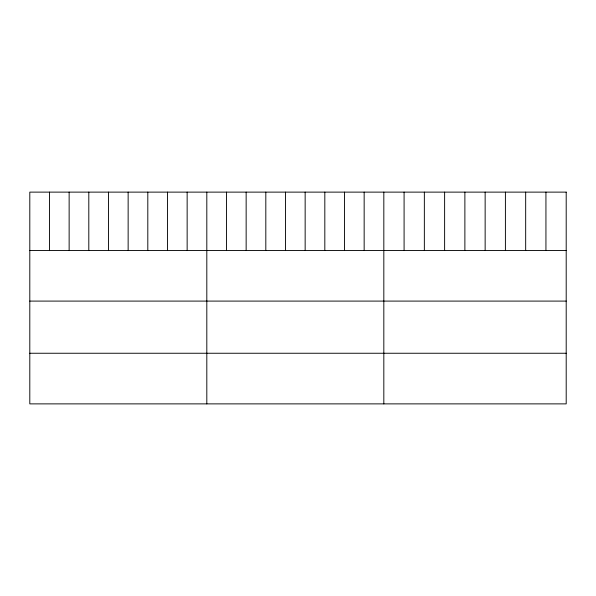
<?xml version="1.0" encoding="UTF-8"?>
<svg xmlns="http://www.w3.org/2000/svg" width="596" height="596" viewBox="0 0 596 596"><rect width="100%" height="100%" fill="white"/><g stroke="black" fill="none" stroke-linecap="round" stroke-linejoin="round"><path stroke-width="0.89" d="M29.8 250.462L566.2 250.462M29.8 301.092L566.2 301.092M29.8 353.249L566.2 353.249M545.936 192.121L545.936 250.462M525.672 192.121L525.672 250.462M505.408 192.121L505.408 250.462M485.144 192.121L485.144 250.462M464.88 192.121L464.88 250.462M444.616 192.121L444.616 250.462M424.352 192.121L424.352 250.462M404.088 192.121L404.088 250.462M383.824 192.121L383.824 403.879M364.156 192.121L364.156 250.462M344.488 192.121L344.488 250.462M324.82 192.121L324.82 250.462M305.152 192.121L305.152 250.462M285.484 192.121L285.484 250.462M265.816 192.121L265.816 250.462M246.148 192.121L246.148 250.462M226.48 192.121L226.48 250.462M206.812 192.121L206.812 403.879M187.144 192.121L187.144 250.462M167.476 192.121L167.476 250.462M147.808 192.121L147.808 250.462M128.14 192.121L128.14 250.462M108.472 192.121L108.472 250.462M88.804 192.121L88.804 250.462M69.136 192.121L69.136 250.462M49.468 192.121L49.468 250.462M566.2 192.121L29.8 192.121L29.8 403.879L566.2 403.879L566.2 192.121"/></g></svg>
